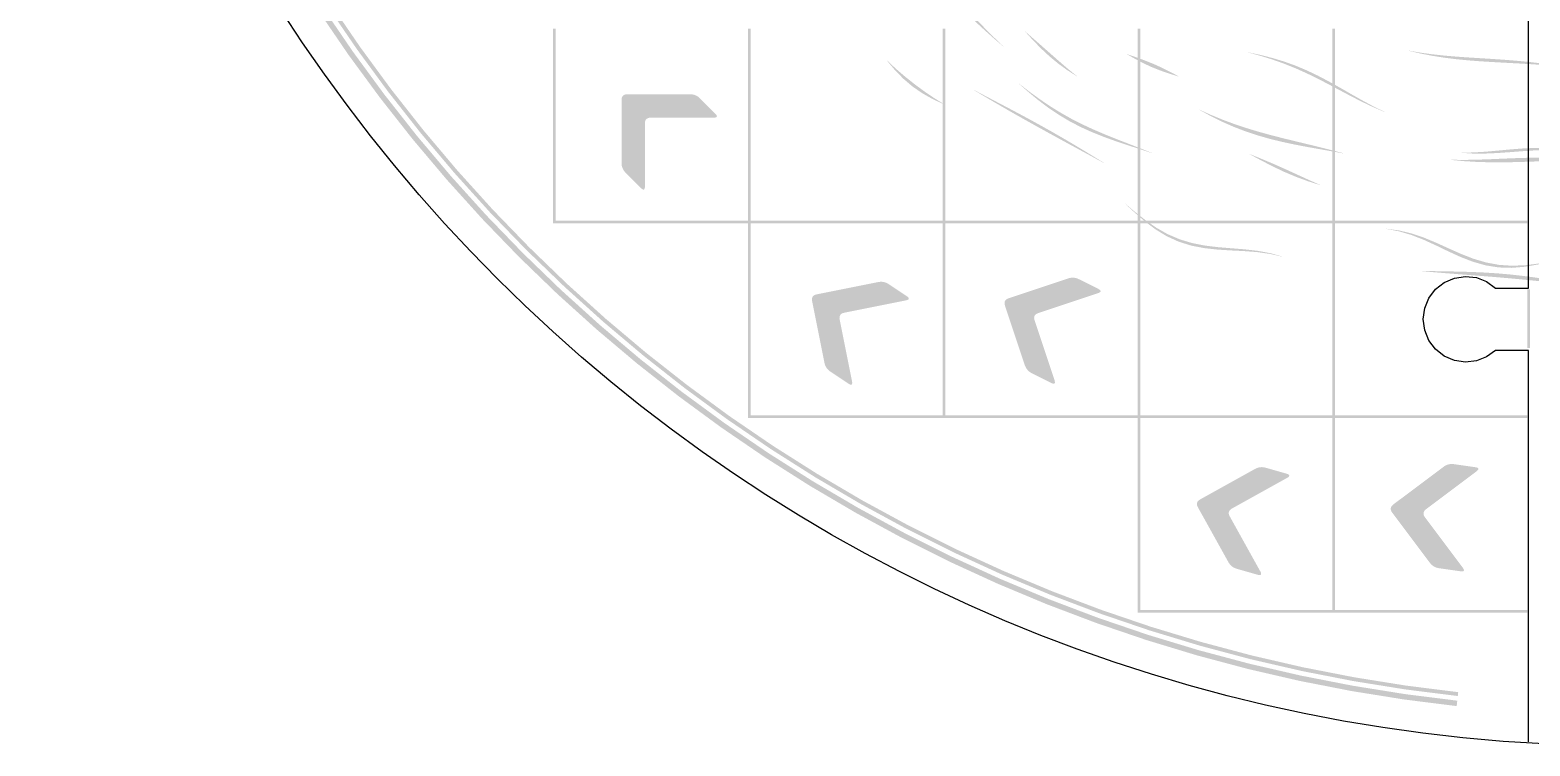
# Model space of a CAD drawing. Header units: millimetres. Extents: x 0 to 382, y 0 to 382.
# Drawn here: x -0.1 to 179.6, y -0.1 to 85.7 of the extents above; entities that cross this region are included whole.
import ezdxf

# ---------------------------------------------------------------- set-up
doc = ezdxf.new("R2010")
doc.units = ezdxf.units.MM
doc.layers.add('CUT', color=1, linetype='Continuous')
doc.layers.add('RASTER', color=7, linetype='Continuous')

msp = doc.modelspace()

# ---------------------------------------------------------------- hatches: boundary and pattern name
at = {"layer": 'RASTER'}
for points in [[(170.85, 4.649), (164.549, 5.443), (158.28, 6.449), (152.048, 7.667), (145.861, 9.095), (139.725, 10.732), (133.649, 12.575), (127.638, 14.623), (121.7, 16.873), (115.842, 19.323), (110.07, 21.97), (104.391, 24.811), (98.811, 27.842), (93.337, 31.06), (87.976, 34.462), (82.732, 38.043), (77.613, 41.8), (72.623, 45.728), (67.77, 49.822), (63.058, 54.079), (58.492, 58.492), (54.079, 63.058), (49.822, 67.77), (45.728, 72.623), (41.8, 77.613), (38.043, 82.732), (34.462, 87.976), (31.06, 93.337), (27.842, 98.811), (24.811, 104.391), (21.97, 110.07), (19.323, 115.842), (16.873, 121.7), (14.623, 127.638), (12.575, 133.649), (10.732, 139.725), (9.095, 145.861), (7.667, 152.048), (6.449, 158.28), (5.443, 164.55), (4.649, 170.85), (5.299, 170.92), (6.09, 164.642), (7.093, 158.394), (8.306, 152.184), (9.729, 146.018), (11.36, 139.904), (13.197, 133.849), (15.238, 127.86), (17.481, 121.942), (19.922, 116.105), (22.56, 110.353), (25.39, 104.693), (28.411, 99.133), (31.618, 93.678), (35.008, 88.335), (38.577, 83.11), (42.32, 78.008), (46.235, 73.036), (50.315, 68.2), (54.556, 63.504), (58.954, 58.954), (63.504, 54.556), (68.2, 50.315), (73.036, 46.235), (78.008, 42.321), (83.11, 38.577), (88.335, 35.008), (93.678, 31.618), (99.133, 28.411), (104.693, 25.39), (110.353, 22.56), (116.104, 19.922), (121.942, 17.481), (127.859, 15.238), (133.849, 13.197), (139.904, 11.36), (146.018, 9.73), (152.184, 8.306), (158.394, 7.093), (164.642, 6.09), (170.92, 5.299)], [(170.981, 5.857), (164.722, 6.645), (158.492, 7.645), (152.301, 8.855), (146.154, 10.273), (140.058, 11.899), (134.021, 13.731), (128.049, 15.766), (122.15, 18.001), (116.329, 20.435), (110.595, 23.065), (104.952, 25.887), (99.409, 28.899), (93.97, 32.096), (88.643, 35.476), (83.434, 39.034), (78.347, 42.767), (73.39, 46.669), (68.568, 50.737), (63.887, 54.966), (59.351, 59.351), (54.966, 63.887), (50.737, 68.568), (46.669, 73.39), (42.767, 78.347), (39.034, 83.434), (35.476, 88.643), (32.096, 93.971), (28.899, 99.409), (25.887, 104.953), (23.065, 110.595), (20.435, 116.33), (18.001, 122.15), (15.766, 128.049), (13.731, 134.021), (11.899, 140.058), (10.273, 146.154), (8.854, 152.301), (7.644, 158.493), (6.645, 164.722), (5.856, 170.981), (6.321, 171.031), (7.107, 164.788), (8.104, 158.574), (9.311, 152.398), (10.726, 146.266), (12.348, 140.186), (14.175, 134.164), (16.205, 128.207), (18.435, 122.323), (20.863, 116.517), (23.486, 110.797), (26.301, 105.169), (29.305, 99.639), (32.495, 94.214), (35.866, 88.9), (39.415, 83.704), (43.138, 78.63), (47.031, 73.685), (51.089, 68.875), (55.307, 64.205), (59.681, 59.681), (64.205, 55.307), (68.875, 51.089), (73.685, 47.031), (78.63, 43.138), (83.703, 39.415), (88.9, 35.866), (94.214, 32.495), (99.639, 29.305), (105.168, 26.301), (110.797, 23.486), (116.517, 20.863), (122.323, 18.435), (128.207, 16.205), (134.164, 14.175), (140.186, 12.349), (146.266, 10.727), (152.398, 9.311), (158.574, 8.104), (164.788, 7.107), (171.031, 6.321)], [(116.51, 83.751), (115.358, 84.732), (114.231, 85.742), (113.12, 86.768), (112.016, 87.796), (110.908, 88.815), (109.79, 89.816), (108.654, 90.793), (107.498, 91.744), (106.319, 92.67), (105.122, 93.578), (103.913, 94.475), (102.699, 95.372), (101.491, 96.282), (101.504, 96.295), (102.772, 95.451), (104.04, 94.616), (105.297, 93.775), (106.53, 92.915), (107.732, 92.022), (108.899, 91.091), (110.031, 90.117), (111.133, 89.102), (112.212, 88.052), (113.278, 86.979), (114.343, 85.896), (115.42, 84.819), (116.52, 83.766)], [(62.548, 85.898), (62.874, 85.898), (62.874, 62.874), (62.548, 62.874)], [(85.898, 85.898), (86.224, 85.898), (86.224, 62.874), (85.898, 62.874)], [(109.248, 85.898), (109.574, 85.898), (109.574, 62.874), (109.248, 62.874)], [(125.332, 80.168), (124.187, 80.903), (123.084, 81.705), (122.029, 82.579), (121.022, 83.521), (120.056, 84.515), (119.119, 85.538), (119.129, 85.554), (120.152, 84.658), (121.178, 83.759), (122.204, 82.854), (123.234, 81.947), (124.276, 81.05), (125.342, 80.184)], [(132.598, 85.898), (132.924, 85.898), (132.924, 62.874), (132.598, 62.874)], [(155.948, 85.898), (156.274, 85.898), (156.274, 62.874), (155.948, 62.874)], [(137.539, 80.14), (136.458, 80.477), (135.387, 80.843), (134.338, 81.258), (133.317, 81.73), (132.322, 82.253), (131.347, 82.812), (131.356, 82.828), (132.43, 82.453), (133.494, 82.065), (134.538, 81.645), (135.558, 81.182), (136.558, 80.681), (137.547, 80.156)], [(162.203, 75.894), (160.815, 76.487), (159.449, 77.138), (158.102, 77.829), (156.767, 78.537), (155.44, 79.244), (154.112, 79.93), (152.778, 80.579), (151.431, 81.179), (150.066, 81.723), (148.68, 82.21), (147.27, 82.644), (145.839, 83.032), (145.846, 83.05), (147.308, 82.736), (148.743, 82.373), (150.151, 81.948), (151.53, 81.451), (152.883, 80.882), (154.217, 80.245), (155.537, 79.55), (156.852, 78.815), (158.169, 78.059), (159.496, 77.307), (160.841, 76.583), (162.207, 75.912)], [(183.749, 81.326), (182.32, 81.446), (180.889, 81.551), (179.457, 81.643), (178.021, 81.725), (176.583, 81.801), (175.142, 81.88), (173.699, 81.97), (172.256, 82.081), (170.815, 82.221), (169.378, 82.4), (167.949, 82.625), (166.528, 82.9), (165.12, 83.229), (165.124, 83.248), (166.551, 83.001), (167.987, 82.804), (169.428, 82.649), (170.872, 82.527), (172.316, 82.426), (173.757, 82.337), (175.195, 82.247), (176.629, 82.148), (178.058, 82.033), (179.484, 81.896), (180.907, 81.734), (182.328, 81.549), (183.75, 81.344)], [(109.433, 76.797), (108.095, 77.415), (106.82, 78.128), (105.625, 78.952), (104.52, 79.893), (103.5, 80.94), (102.554, 82.071), (102.566, 82.086), (103.622, 81.092), (104.719, 80.148), (105.85, 79.247), (107.014, 78.387), (108.21, 77.573), (109.443, 76.812)], [(134.285, 70.977), (132.855, 71.448), (131.416, 71.915), (129.979, 72.395), (128.554, 72.908), (127.15, 73.47), (125.776, 74.095), (124.441, 74.792), (123.148, 75.564), (121.899, 76.409), (120.693, 77.32), (119.524, 78.282), (118.383, 79.281), (118.393, 79.297), (119.583, 78.375), (120.796, 77.486), (122.039, 76.64), (123.313, 75.845), (124.62, 75.105), (125.958, 74.421), (127.322, 73.787), (128.706, 73.196), (130.103, 72.634), (131.504, 72.09), (132.903, 71.548), (134.293, 70.994)], [(73.56, 66.996), (73.553, 66.84), (73.529, 66.721), (73.491, 66.639), (73.437, 66.595), (73.367, 66.588), (73.282, 66.618), (73.181, 66.686), (73.065, 66.791), (71.249, 68.607), (71.133, 68.734), (71.032, 68.868), (70.947, 69.008), (70.877, 69.154), (70.823, 69.307), (70.785, 69.466), (70.761, 69.631), (70.754, 69.803), (70.754, 77.318), (70.764, 77.482), (70.797, 77.624), (70.852, 77.745), (70.929, 77.843), (71.027, 77.92), (71.148, 77.975), (71.29, 78.008), (71.454, 78.018), (78.969, 78.018), (79.141, 78.011), (79.306, 77.987), (79.465, 77.949), (79.618, 77.895), (79.764, 77.825), (79.904, 77.74), (80.038, 77.639), (80.165, 77.523), (81.981, 75.707), (82.086, 75.591), (82.154, 75.49), (82.184, 75.405), (82.177, 75.335), (82.133, 75.281), (82.051, 75.243), (81.932, 75.219), (81.776, 75.212), (74.261, 75.212), (74.097, 75.201), (73.954, 75.168), (73.834, 75.113), (73.736, 75.036), (73.659, 74.938), (73.604, 74.818), (73.571, 74.675), (73.56, 74.511)], [(128.613, 69.75), (127.302, 70.463), (125.992, 71.175), (124.681, 71.887), (123.371, 72.601), (122.062, 73.318), (120.755, 74.04), (119.45, 74.767), (118.148, 75.502), (116.849, 76.245), (115.553, 76.996), (114.261, 77.756), (112.973, 78.525), (112.984, 78.54), (114.316, 77.836), (115.647, 77.138), (116.975, 76.44), (118.298, 75.74), (119.613, 75.033), (120.921, 74.316), (122.22, 73.587), (123.51, 72.845), (124.794, 72.091), (126.073, 71.325), (127.348, 70.549), (128.621, 69.767)], [(157.311, 70.917), (155.825, 71.188), (154.332, 71.451), (152.837, 71.719), (151.342, 72.006), (149.854, 72.326), (148.377, 72.69), (146.917, 73.109), (145.478, 73.591), (144.063, 74.139), (142.676, 74.754), (141.317, 75.433), (139.986, 76.167), (139.993, 76.184), (141.371, 75.556), (142.77, 74.979), (144.189, 74.451), (145.625, 73.971), (147.076, 73.533), (148.536, 73.13), (150.003, 72.753), (151.471, 72.393), (152.939, 72.039), (154.404, 71.683), (155.863, 71.317), (157.316, 70.935)], [(154.483, 67.127), (153.019, 67.592), (151.577, 68.122), (150.159, 68.722), (148.766, 69.386), (147.395, 70.098), (146.037, 70.829), (146.043, 70.847), (147.459, 70.273), (148.868, 69.679), (150.271, 69.058), (151.671, 68.417), (153.075, 67.771), (154.489, 67.145)], [(186.781, 70.094), (185.289, 70.099), (183.795, 70.076), (182.295, 70.033), (180.792, 69.979), (179.283, 69.924), (177.771, 69.879), (176.256, 69.854), (174.74, 69.861), (173.225, 69.907), (171.713, 69.999), (170.207, 70.144), (170.21, 70.163), (171.737, 70.146), (173.265, 70.173), (174.79, 70.226), (176.31, 70.291), (177.823, 70.353), (179.33, 70.399), (180.829, 70.417), (182.322, 70.401), (183.811, 70.345), (185.296, 70.248), (186.781, 70.113)], [(184.734, 71.239), (183.259, 71.33), (181.779, 71.344), (180.29, 71.293), (178.792, 71.195), (177.285, 71.079), (175.772, 70.972), (174.258, 70.907), (172.748, 70.911), (171.247, 71.006), (171.25, 71.024), (172.767, 71.036), (174.289, 71.127), (175.809, 71.262), (177.323, 71.406), (178.825, 71.523), (180.316, 71.584), (181.796, 71.565), (183.268, 71.456), (184.735, 71.258)], [(149.999, 58.525), (148.503, 58.871), (146.96, 59.088), (145.378, 59.212), (143.772, 59.293), (142.161, 59.393), (140.569, 59.569), (139.018, 59.874), (137.528, 60.342), (136.109, 60.989), (134.766, 61.806), (133.492, 62.765), (132.271, 63.819), (131.078, 64.912), (131.086, 64.929), (132.309, 63.903), (133.558, 62.912), (134.855, 62.01), (136.215, 61.239), (137.644, 60.625), (139.138, 60.175), (140.685, 59.871), (142.268, 59.679), (143.864, 59.549), (145.451, 59.422), (147.011, 59.241), (148.531, 58.959), (150.005, 58.543)], [(62.548, 62.874), (86.224, 62.874), (86.224, 62.548), (62.548, 62.548)], [(85.898, 62.874), (109.574, 62.874), (109.574, 62.548), (85.898, 62.548)], [(85.898, 62.548), (86.224, 62.548), (86.224, 39.524), (85.898, 39.524)], [(109.248, 62.874), (132.924, 62.874), (132.924, 62.548), (109.248, 62.548)], [(109.248, 62.548), (109.574, 62.548), (109.574, 39.524), (109.248, 39.524)], [(132.598, 62.874), (156.274, 62.874), (156.274, 62.548), (132.598, 62.548)], [(132.598, 62.548), (132.924, 62.548), (132.924, 39.524), (132.598, 39.524)], [(155.948, 62.874), (179.298, 62.874), (179.298, 62.548), (155.948, 62.548)], [(155.948, 62.548), (156.274, 62.548), (156.274, 39.524), (155.948, 39.524)], [(182.239, 57.976), (180.646, 57.613), (179.048, 57.336), (177.456, 57.202), (175.877, 57.252), (174.32, 57.499), (172.79, 57.934), (171.288, 58.518), (169.81, 59.196), (168.346, 59.903), (166.887, 60.571), (165.417, 61.144), (163.926, 61.584), (162.406, 61.875), (162.41, 61.893), (163.948, 61.686), (165.453, 61.325), (166.933, 60.821), (168.4, 60.209), (169.866, 59.542), (171.343, 58.885), (172.841, 58.301), (174.364, 57.848), (175.912, 57.561), (177.482, 57.455), (179.065, 57.519), (180.654, 57.717), (182.241, 57.995)], [(122.64, 43.764), (122.682, 43.613), (122.697, 43.493), (122.687, 43.403), (122.649, 43.344), (122.585, 43.316), (122.495, 43.318), (122.378, 43.35), (122.235, 43.413), (119.937, 44.562), (119.787, 44.646), (119.649, 44.74), (119.524, 44.846), (119.412, 44.963), (119.312, 45.091), (119.225, 45.229), (119.151, 45.379), (119.089, 45.54), (116.713, 52.669), (116.671, 52.828), (116.657, 52.973), (116.671, 53.105), (116.713, 53.223), (116.782, 53.326), (116.879, 53.416), (117.004, 53.493), (117.156, 53.555), (124.285, 55.931), (124.451, 55.978), (124.615, 56.009), (124.778, 56.022), (124.94, 56.019), (125.101, 55.999), (125.261, 55.963), (125.419, 55.91), (125.576, 55.84), (127.874, 54.691), (128.01, 54.614), (128.106, 54.54), (128.162, 54.469), (128.177, 54.401), (128.152, 54.335), (128.087, 54.273), (127.982, 54.213), (127.836, 54.156), (120.706, 51.78), (120.554, 51.717), (120.429, 51.641), (120.332, 51.551), (120.263, 51.447), (120.222, 51.33), (120.208, 51.198), (120.222, 51.053), (120.263, 50.894)], [(186.205, 54.998), (184.694, 55.17), (183.185, 55.34), (181.678, 55.506), (180.171, 55.664), (178.664, 55.812), (177.157, 55.951), (175.648, 56.081), (174.137, 56.204), (172.624, 56.321), (171.109, 56.438), (169.591, 56.557), (168.073, 56.683), (166.553, 56.822), (166.557, 56.841), (168.094, 56.808), (169.627, 56.782), (171.155, 56.751), (172.677, 56.706), (174.192, 56.639), (175.701, 56.543), (177.205, 56.413), (178.705, 56.249), (180.203, 56.051), (181.7, 55.822), (183.199, 55.568), (184.7, 55.296), (186.206, 55.016)], [(98.376, 43.628), (98.399, 43.473), (98.399, 43.352), (98.377, 43.264), (98.333, 43.21), (98.266, 43.189), (98.177, 43.202), (98.065, 43.249), (97.93, 43.329), (95.793, 44.754), (95.654, 44.856), (95.53, 44.967), (95.419, 45.088), (95.322, 45.217), (95.239, 45.356), (95.169, 45.505), (95.114, 45.663), (95.073, 45.83), (93.599, 53.199), (93.578, 53.362), (93.582, 53.508), (93.612, 53.637), (93.668, 53.748), (93.749, 53.843), (93.857, 53.92), (93.99, 53.98), (94.149, 54.023), (101.518, 55.497), (101.688, 55.523), (101.855, 55.533), (102.018, 55.526), (102.178, 55.503), (102.336, 55.463), (102.489, 55.407), (102.64, 55.334), (102.787, 55.246), (104.924, 53.821), (105.05, 53.728), (105.137, 53.642), (105.183, 53.565), (105.19, 53.495), (105.157, 53.433), (105.085, 53.379), (104.972, 53.333), (104.82, 53.295), (97.451, 51.821), (97.293, 51.778), (97.16, 51.718), (97.052, 51.641), (96.971, 51.546), (96.915, 51.435), (96.885, 51.306), (96.88, 51.16), (96.902, 50.997)], [(179.298, 54.609), (179.624, 54.609), (179.624, 47.604), (179.298, 47.604)], [(85.898, 39.524), (109.574, 39.524), (109.574, 39.198), (85.898, 39.198)], [(109.248, 39.524), (132.924, 39.524), (132.924, 39.198), (109.248, 39.198)], [(132.598, 39.524), (156.274, 39.524), (156.274, 39.198), (132.598, 39.198)], [(132.598, 39.198), (132.924, 39.198), (132.924, 16.174), (132.598, 16.174)], [(155.948, 39.524), (179.298, 39.524), (179.298, 39.198), (155.948, 39.198)], [(155.948, 39.198), (156.274, 39.198), (156.274, 16.174), (155.948, 16.174)], [(147.303, 20.825), (147.372, 20.685), (147.41, 20.569), (147.416, 20.479), (147.39, 20.414), (147.332, 20.374), (147.243, 20.359), (147.122, 20.37), (146.97, 20.405), (144.5, 21.111), (144.337, 21.166), (144.184, 21.233), (144.042, 21.314), (143.91, 21.408), (143.788, 21.516), (143.677, 21.636), (143.577, 21.769), (143.486, 21.916), (139.837, 28.485), (139.767, 28.634), (139.726, 28.774), (139.716, 28.906), (139.735, 29.029), (139.784, 29.144), (139.862, 29.25), (139.971, 29.348), (140.109, 29.437), (146.678, 33.087), (146.832, 33.164), (146.988, 33.224), (147.146, 33.267), (147.306, 33.294), (147.468, 33.304), (147.631, 33.298), (147.797, 33.275), (147.964, 33.235), (150.434, 32.529), (150.582, 32.479), (150.69, 32.424), (150.758, 32.364), (150.786, 32.3), (150.773, 32.231), (150.721, 32.157), (150.628, 32.079), (150.495, 31.997), (143.926, 28.347), (143.788, 28.258), (143.679, 28.16), (143.6, 28.054), (143.552, 27.939), (143.532, 27.815), (143.543, 27.684), (143.583, 27.543), (143.654, 27.394)], [(171.559, 21.279), (171.647, 21.149), (171.7, 21.04), (171.718, 20.951), (171.701, 20.883), (171.65, 20.836), (171.563, 20.809), (171.442, 20.803), (171.286, 20.817), (168.744, 21.181), (168.574, 21.213), (168.414, 21.259), (168.262, 21.32), (168.118, 21.395), (167.983, 21.485), (167.857, 21.589), (167.739, 21.707), (167.63, 21.84), (163.121, 27.852), (163.031, 27.99), (162.972, 28.124), (162.944, 28.253), (162.946, 28.377), (162.979, 28.498), (163.042, 28.614), (163.136, 28.726), (163.261, 28.833), (169.273, 33.342), (169.415, 33.439), (169.561, 33.519), (169.712, 33.584), (169.867, 33.632), (170.025, 33.664), (170.188, 33.68), (170.355, 33.68), (170.527, 33.663), (173.069, 33.3), (173.223, 33.27), (173.338, 33.23), (173.413, 33.18), (173.449, 33.12), (173.446, 33.05), (173.404, 32.97), (173.323, 32.88), (173.203, 32.78), (167.191, 28.271), (167.066, 28.164), (166.972, 28.053), (166.908, 27.937), (166.875, 27.816), (166.873, 27.691), (166.902, 27.562), (166.961, 27.429), (167.05, 27.291)], [(132.598, 16.174), (156.274, 16.174), (156.274, 15.848), (132.598, 15.848)], [(155.948, 16.174), (179.298, 16.174), (179.298, 15.848), (155.948, 15.848)]]:
    msp.add_hatch(color=7, dxfattribs=at).paths.add_polyline_path(points)

# ---------------------------------------------------------------- linework, layer by layer
at = {"layer": 'CUT'}
msp.add_lwpolyline([(179.461, 0.357), (179.461, 47.3), (175.515, 47.3), (174.442, 46.523), (173.206, 46.045), (171.89, 45.9), (170.58, 46.096), (169.363, 46.621), (168.322, 47.439), (167.524, 48.496), (167.023, 49.722), (166.852, 51.036), (167.023, 52.35), (167.524, 53.576), (168.322, 54.633), (169.363, 55.451), (170.58, 55.976), (171.89, 56.172), (173.206, 56.027), (174.442, 55.549), (175.515, 54.772), (179.461, 54.772), (179.461, 94), (183.407, 94)], dxfattribs=at)
msp.add_circle((191.136, 191.136), 191.273, dxfattribs=at)

doc.saveas('drawing.dxf')
